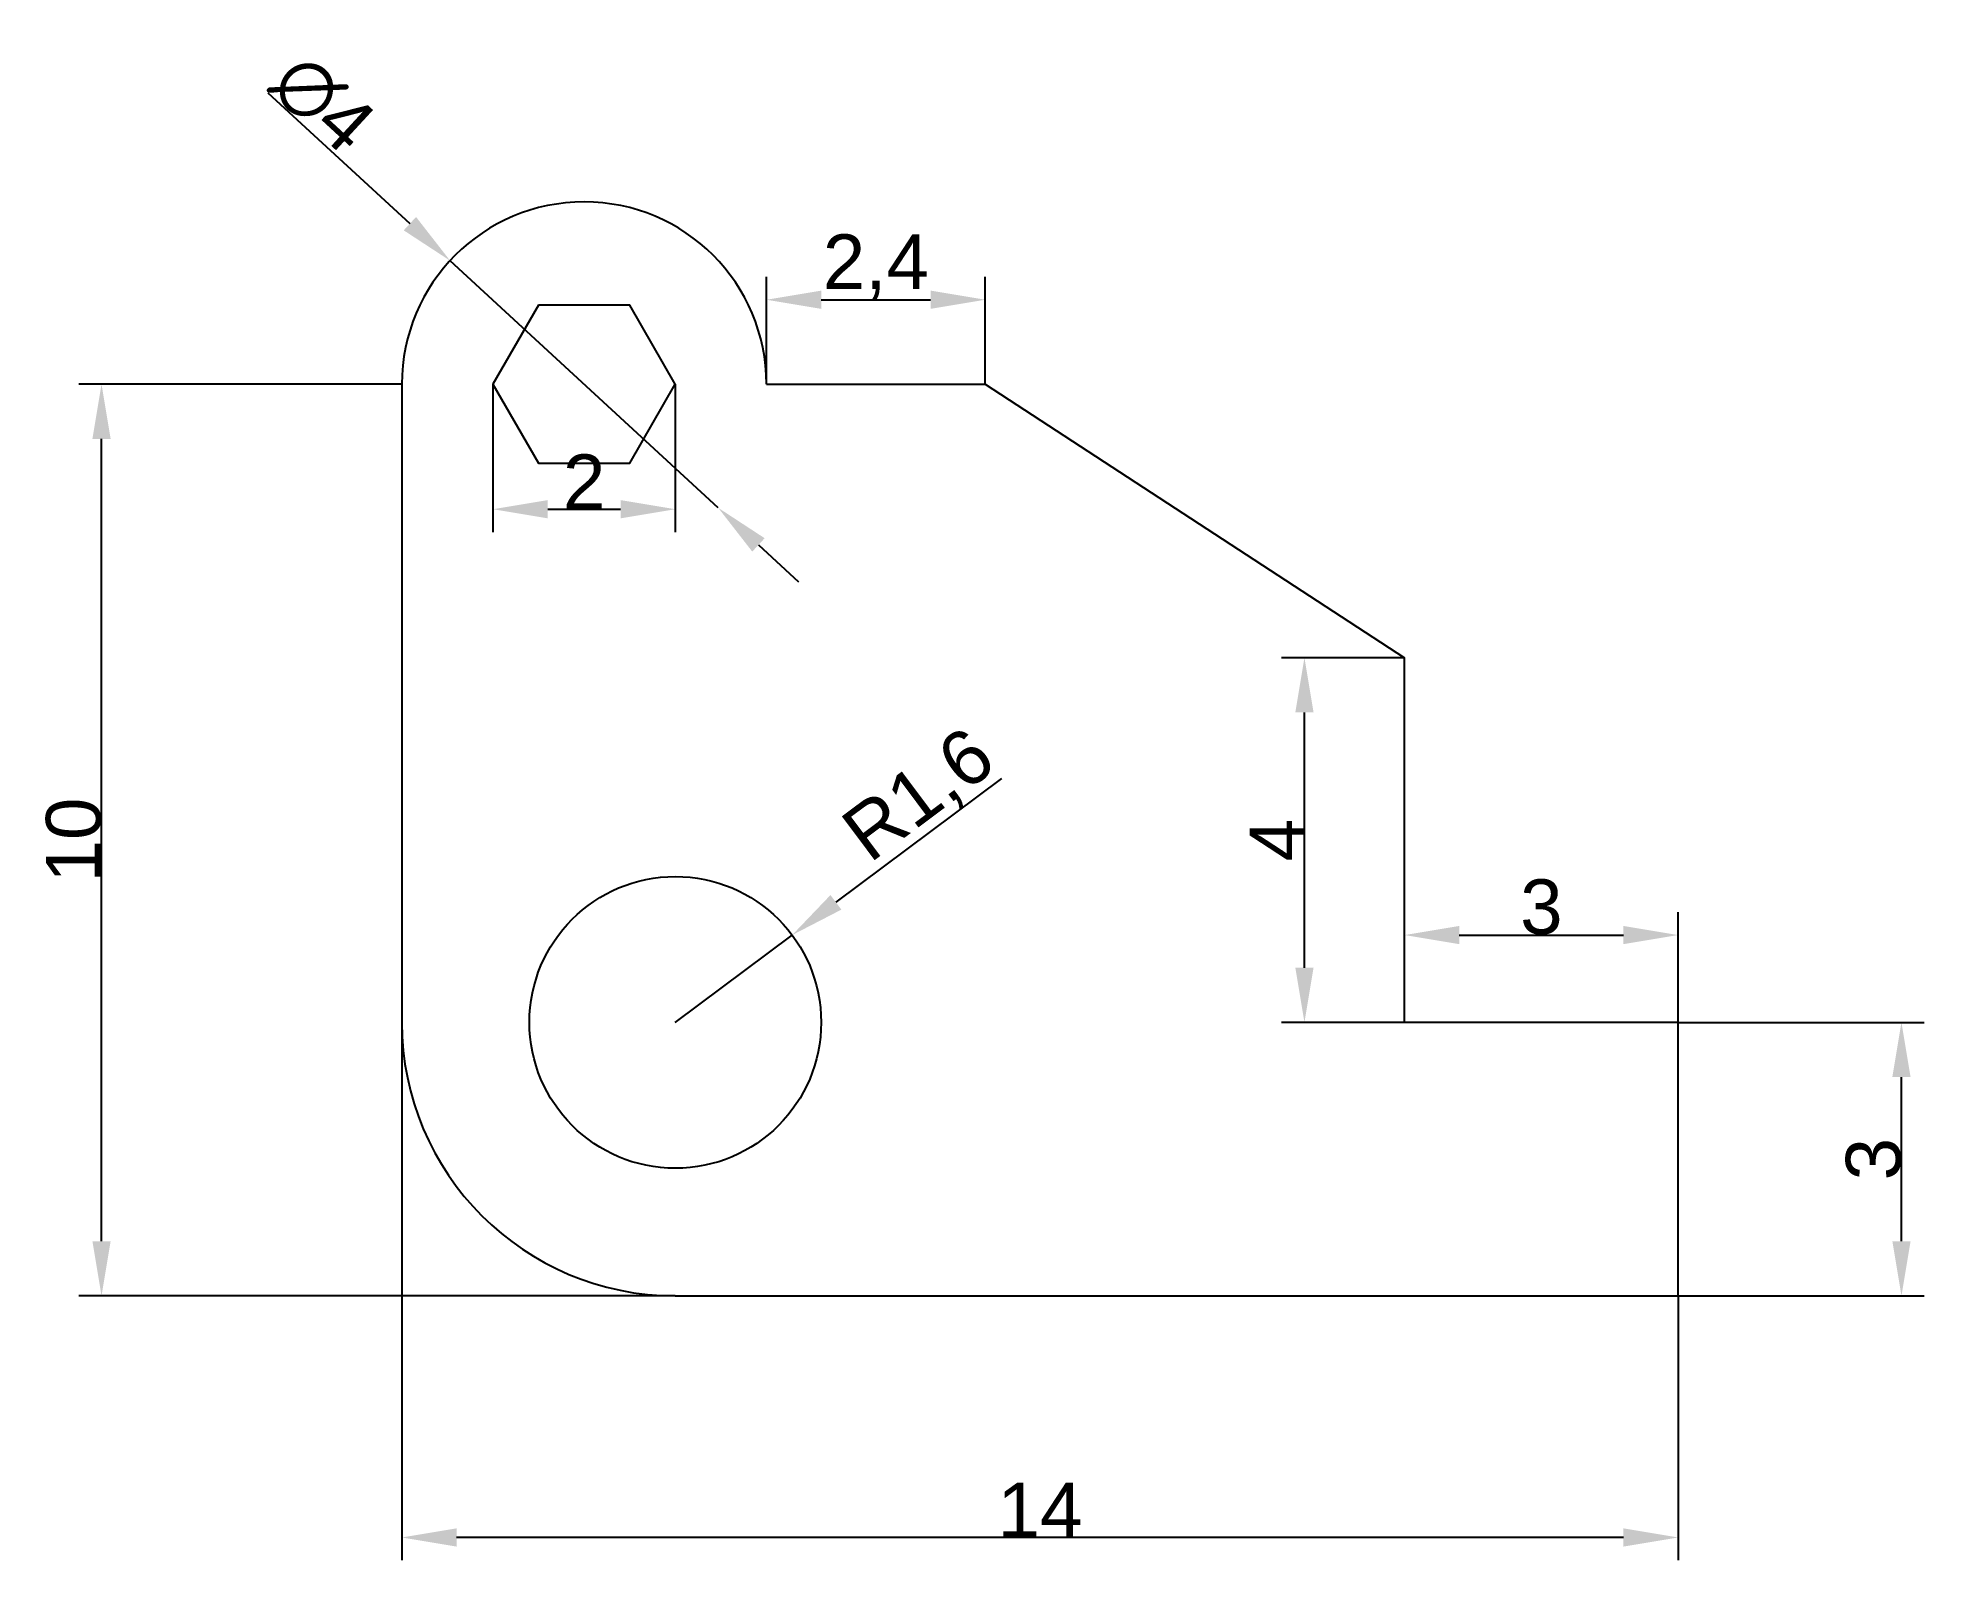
# Model space of a CAD drawing. Header units: millimetres. Extents: x 2996.1 to 3016.8, y 2112.7 to 2129.4.
import ezdxf

# ---------------------------------------------------------------- set-up
doc = ezdxf.new("R2010")
doc.units = ezdxf.units.MM
doc.styles.get("Standard").update_dxf_attribs({"font": 'arial.ttf'})
doc.dimstyles.new('ISO-25', dxfattribs={"dimtxt": 0.6, "dimasz": 0.6, "dimexe": 0.25, "dimexo": 0, "dimgap": 0, "dimtad": 1, "dimtxsty": 'Standard', "dimcen": 2.5, "dimadec": 0, "dimazin": 0, "dimtfac": 1, "dimtmove": 0, "dimatfit": 3, "dimfxl": 1, "dimarcsym": 0})

# ---------------------------------------------------------------- blocks, each defined once
blk = doc.blocks.new('*D2')
at = {"color": 0, "lineweight": -2, "transparency": 16777216}
for p, q in [((3000.127, 2125.629), (2996.583, 2125.629)), ((2996.833, 2116.229), (2996.833, 2125.029)), ((3003.127, 2115.629), (2996.583, 2115.629))]:
    blk.add_line(p, q, dxfattribs=at)
at = {"color": 0, "transparency": 16777216}
for points in [[(2996.733, 2125.029), (2996.933, 2125.029), (2996.833, 2125.629)], [(2996.733, 2116.229), (2996.933, 2116.229), (2996.833, 2115.629)]]:
    blk.add_solid(points, dxfattribs=at)
at = {"layer": 'Defpoints', "color": 0, "transparency": 16777216}
for p in [(2996.833, 2125.629), (3000.127, 2125.629), (3003.127, 2115.629)]:
    blk.add_point(p, dxfattribs=at)
at = {"color": 0, "transparency": 16777216, "insert": (2996.527, 2120.629), "char_height": 0.6, "attachment_point": 5, "rotation": 90}
blk.add_mtext('10', dxfattribs=at)
blk = doc.blocks.new('*D3')
at = {"color": 0, "lineweight": -2, "transparency": 16777216}
for p, q in [((3000.127, 2118.629), (3000.127, 2112.729)), ((3014.127, 2115.629), (3014.127, 2112.729)), ((3013.527, 2112.979), (3000.727, 2112.979))]:
    blk.add_line(p, q, dxfattribs=at)
at = {"color": 0, "transparency": 16777216}
for points in [[(3000.727, 2113.079), (3000.727, 2112.879), (3000.127, 2112.979)], [(3013.527, 2113.079), (3013.527, 2112.879), (3014.127, 2112.979)]]:
    blk.add_solid(points, dxfattribs=at)
at = {"layer": 'Defpoints', "color": 0, "transparency": 16777216}
for p in [(3000.127, 2118.629), (3014.127, 2115.629), (3000.127, 2112.979)]:
    blk.add_point(p, dxfattribs=at)
at = {"color": 0, "transparency": 16777216, "insert": (3007.127, 2113.28), "char_height": 0.6, "attachment_point": 5}
blk.add_mtext('14', dxfattribs=at)
blk = doc.blocks.new('*D5')
at = {"color": 0, "lineweight": -2, "transparency": 16777216}
for p, q in [((3014.127, 2118.629), (3016.827, 2118.629)), ((3016.577, 2116.229), (3016.577, 2118.029)), ((3014.127, 2115.629), (3016.827, 2115.629))]:
    blk.add_line(p, q, dxfattribs=at)
at = {"color": 0, "transparency": 16777216}
for points in [[(3016.477, 2118.029), (3016.677, 2118.029), (3016.577, 2118.629)], [(3016.477, 2116.229), (3016.677, 2116.229), (3016.577, 2115.629)]]:
    blk.add_solid(points, dxfattribs=at)
at = {"layer": 'Defpoints', "color": 0, "transparency": 16777216}
for p in [(3014.127, 2118.629), (3016.577, 2118.629), (3014.127, 2115.629)]:
    blk.add_point(p, dxfattribs=at)
at = {"color": 0, "transparency": 16777216, "insert": (3016.271, 2117.129), "char_height": 0.6, "attachment_point": 5, "rotation": 90}
blk.add_mtext('3', dxfattribs=at)
blk = doc.blocks.new('*D6')
at = {"color": 0, "lineweight": -2, "transparency": 16777216}
for p, q in [((3011.127, 2118.629), (3011.127, 2119.837)), ((3014.127, 2118.629), (3014.127, 2119.837)), ((3011.727, 2119.587), (3013.527, 2119.587))]:
    blk.add_line(p, q, dxfattribs=at)
at = {"color": 0, "transparency": 16777216}
for points in [[(3011.727, 2119.687), (3011.727, 2119.487), (3011.127, 2119.587)], [(3013.527, 2119.687), (3013.527, 2119.487), (3014.127, 2119.587)]]:
    blk.add_solid(points, dxfattribs=at)
at = {"layer": 'Defpoints', "color": 0, "transparency": 16777216}
for p in [(3014.127, 2119.587), (3011.127, 2118.629), (3014.127, 2118.629)]:
    blk.add_point(p, dxfattribs=at)
at = {"color": 0, "transparency": 16777216, "insert": (3012.627, 2119.894), "char_height": 0.6, "attachment_point": 5}
blk.add_mtext('3', dxfattribs=at)
blk = doc.blocks.new('*D7')
at = {"color": 0, "lineweight": -2, "transparency": 16777216}
for p, q in [((3011.127, 2122.629), (3009.778, 2122.629)), ((3010.028, 2119.229), (3010.028, 2122.029)), ((3011.127, 2118.629), (3009.778, 2118.629))]:
    blk.add_line(p, q, dxfattribs=at)
at = {"color": 0, "transparency": 16777216}
for points in [[(3009.928, 2122.029), (3010.128, 2122.029), (3010.028, 2122.629)], [(3009.928, 2119.229), (3010.128, 2119.229), (3010.028, 2118.629)]]:
    blk.add_solid(points, dxfattribs=at)
at = {"layer": 'Defpoints', "color": 0, "transparency": 16777216}
for p in [(3010.028, 2122.629), (3011.127, 2122.629), (3011.127, 2118.629)]:
    blk.add_point(p, dxfattribs=at)
at = {"color": 0, "transparency": 16777216, "insert": (3009.728, 2120.629), "char_height": 0.6, "attachment_point": 5, "rotation": 90}
blk.add_mtext('4', dxfattribs=at)
blk = doc.blocks.new('*D8')
at = {"color": 0, "lineweight": -2, "transparency": 16777216}
for p, q in [((3004.127, 2125.629), (3004.127, 2126.806)), ((3006.527, 2125.629), (3006.527, 2126.806)), ((3004.727, 2126.556), (3005.927, 2126.556))]:
    blk.add_line(p, q, dxfattribs=at)
at = {"color": 0, "transparency": 16777216}
for points in [[(3004.727, 2126.656), (3004.727, 2126.456), (3004.127, 2126.556)], [(3005.927, 2126.656), (3005.927, 2126.456), (3006.527, 2126.556)]]:
    blk.add_solid(points, dxfattribs=at)
at = {"layer": 'Defpoints', "color": 0, "transparency": 16777216}
for p in [(3006.527, 2126.556), (3004.127, 2125.629), (3006.527, 2125.629)]:
    blk.add_point(p, dxfattribs=at)
at = {"color": 0, "transparency": 16777216, "insert": (3005.327, 2126.917), "char_height": 0.6, "attachment_point": 5}
blk.add_mtext('2,4', dxfattribs=at)
blk = doc.blocks.new('*D9')
at = {"color": 0, "lineweight": -2, "transparency": 16777216}
for p, q in [((3001.127, 2125.629), (3001.127, 2124.008)), ((3003.127, 2125.629), (3003.127, 2124.008)), ((3001.727, 2124.258), (3002.527, 2124.258))]:
    blk.add_line(p, q, dxfattribs=at)
at = {"color": 0, "transparency": 16777216}
for points in [[(3001.727, 2124.358), (3001.727, 2124.158), (3001.127, 2124.258)], [(3002.527, 2124.358), (3002.527, 2124.158), (3003.127, 2124.258)]]:
    blk.add_solid(points, dxfattribs=at)
at = {"layer": 'Defpoints', "color": 0, "transparency": 16777216}
for p in [(3001.127, 2125.629), (3003.127, 2125.629), (3003.127, 2124.258)]:
    blk.add_point(p, dxfattribs=at)
at = {"color": 0, "transparency": 16777216, "insert": (3002.127, 2124.559), "char_height": 0.6, "attachment_point": 5}
blk.add_mtext('2', dxfattribs=at)
blk = doc.blocks.new('*D10')
at = {"color": 0, "lineweight": -2, "transparency": 16777216}
for p, q in [((2998.659, 2128.825), (3000.215, 2127.391)), ((3003.598, 2124.273), (3000.657, 2126.984)), ((3004.039, 2123.867), (3004.48, 2123.46))]:
    blk.add_line(p, q, dxfattribs=at)
at = {"color": 0, "transparency": 16777216}
for points in [[(3000.283, 2127.464), (3000.148, 2127.317), (3000.657, 2126.984)], [(3004.107, 2123.94), (3003.971, 2123.793), (3003.598, 2124.273)]]:
    blk.add_solid(points, dxfattribs=at)
at = {"layer": 'Defpoints', "color": 0, "transparency": 16777216}
for p in [(3000.657, 2126.984), (3003.598, 2124.273)]:
    blk.add_point(p, dxfattribs=at)
at = {"color": 0, "transparency": 16777216, "insert": (2999.262, 2128.709), "char_height": 0.6, "attachment_point": 5, "rotation": 317.3331}
blk.add_mtext('∅4', dxfattribs=at)
blk = doc.blocks.new('*D11')
at = {"color": 0, "lineweight": -2, "transparency": 16777216}
for p, q in [((3006.704, 2121.303), (3004.889, 2119.946)), ((3003.127, 2118.629), (3004.409, 2119.587))]:
    blk.add_line(p, q, dxfattribs=at)
at = {"color": 0, "transparency": 16777216}
blk.add_solid([(3004.829, 2120.026), (3004.949, 2119.866), (3004.409, 2119.587)], dxfattribs=at)
at = {"layer": 'Defpoints', "color": 0, "transparency": 16777216}
for p in [(3004.409, 2119.587), (3003.127, 2118.629)]:
    blk.add_point(p, dxfattribs=at)
at = {"color": 0, "transparency": 16777216, "insert": (3005.821, 2121.093), "char_height": 0.6, "attachment_point": 5, "rotation": 36.7813}
blk.add_mtext('R1,6', dxfattribs=at)

msp = doc.modelspace()

# ---------------------------------------------------------------- linework, layer by layer
for p, q in [((3000.127, 2125.629), (3000.127, 2118.629)), ((3004.127, 2125.629), (3006.527, 2125.629)), ((3006.527, 2125.629), (3011.127, 2122.629)), ((3011.127, 2118.629), (3011.127, 2122.629)), ((3014.127, 2118.629), (3011.127, 2118.629)), ((3014.127, 2115.629), (3014.127, 2118.629)), ((3003.127, 2115.629), (3014.127, 2115.629))]:
    msp.add_line(p, q)
msp.add_lwpolyline([(3001.627, 2126.495), (3001.127, 2125.629), (3001.627, 2124.763), (3002.627, 2124.763), (3003.127, 2125.629), (3002.627, 2126.495)], close=True)
msp.add_circle((3003.127, 2118.629), 1.6)
for centre, radius, start, end in [((3002.127, 2125.629), 2, 0, 180), ((3003.127, 2118.629), 3, 180, 270)]:
    msp.add_arc(centre, radius, start, end)

# ---------------------------------------------------------------- dimensions: what is measured, and where the dimension line sits
at = {"color": 3}
dim = msp.add_diameter_dim_2p(p1=(3003.598, 2124.273), p2=(3000.657, 2126.984), dimstyle='ISO-25', dxfattribs=at)
dim.commit()
dim.dimension.update_dxf_attribs({"geometry": '*D10', "text_midpoint": (2999.043, 2128.472), "dimtype": 163})
for base, p1, p2, picture, middle in [((3006.527, 2126.556), (3004.127, 2125.629), (3006.527, 2125.629), '*D8', (3005.327, 2126.917)), ((3003.127, 2124.258), (3001.127, 2125.629), (3003.127, 2125.629), '*D9', (3002.127, 2124.559)), ((3014.127, 2119.587), (3011.127, 2118.629), (3014.127, 2118.629), '*D6', (3012.627, 2119.894)), ((3000.127, 2112.979), (3014.127, 2115.629), (3000.127, 2118.629), '*D3', (3007.127, 2113.28))]:
    dim = msp.add_linear_dim(base=base, p1=p1, p2=p2, dimstyle='ISO-25', dxfattribs=at)
    dim.commit()
    dim.dimension.update_dxf_attribs({"geometry": picture, "text_midpoint": middle})
for base, p1, p2, picture, middle in [((2996.833, 2125.629), (3003.127, 2115.629), (3000.127, 2125.629), '*D2', (2996.527, 2120.629)), ((3010.028, 2122.629), (3011.127, 2118.629), (3011.127, 2122.629), '*D7', (3009.728, 2120.629)), ((3016.577, 2118.629), (3014.127, 2115.629), (3014.127, 2118.629), '*D5', (3016.271, 2117.129))]:
    dim = msp.add_linear_dim(base=base, p1=p1, p2=p2, angle=90, dimstyle='ISO-25', dxfattribs=at)
    dim.commit()
    dim.dimension.update_dxf_attribs({"geometry": picture, "text_midpoint": middle})
dim = msp.add_radius_dim(center=(3003.127, 2118.629), mpoint=(3004.409, 2119.587), dimstyle='ISO-25', dxfattribs=at)
dim.commit()
dim.dimension.update_dxf_attribs({"geometry": '*D11', "text_midpoint": (3005.821, 2121.093)})

doc.saveas('drawing.dxf')
